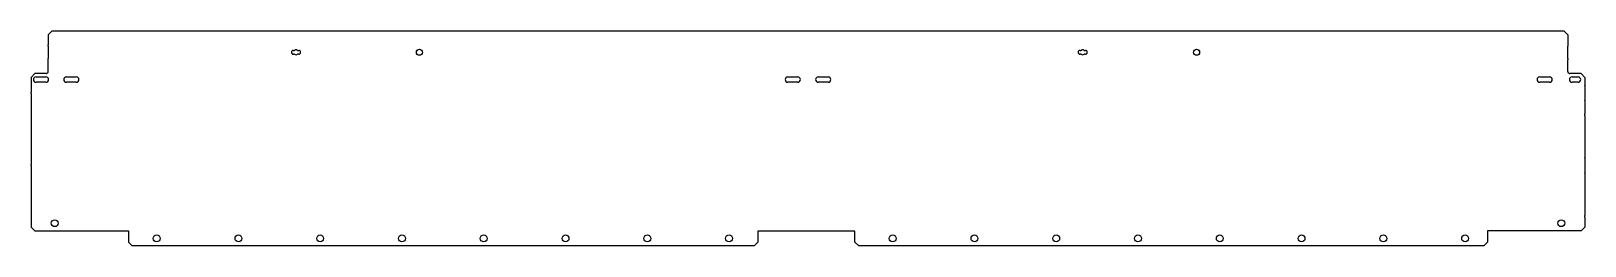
# Model space of a CAD drawing. Header units: millimetres. Extents: x -1141 to 902, y 209 to 492.
import ezdxf

# ---------------------------------------------------------------- set-up
doc = ezdxf.new("R2010")
doc.units = ezdxf.units.MM
doc.layers.add('CALHA_DE_FIAÇÃO_', color=7, linetype='Continuous')
doc.layers.add('Default', color=7, linetype='Continuous')

# ---------------------------------------------------------------- blocks, each defined once
blk = doc.blocks.new('SE')
at = {"layer": 'CALHA_DE_FIAÇÃO_', "color": 7, "linetype": 'Continuous'}
for p, q in [((-1113.6, 491.9), (-1118.6, 486.9)), ((875, 491.9), (-1113.6, 491.9)), ((880, 486.9), (875, 491.9)), ((-1118.6, 486.9), (-1118.6, 473.9)), ((-1118.6, 471.9), (-1118.6, 473.9)), ((-1118.6, 471.9), (-1118.6, 455.9)), ((880, 486.9), (880, 473.9)), ((880, 473.9), (880, 471.9)), ((880, 455.9), (880, 471.9)), ((-1118.6, 453.9), (-1118.6, 455.9)), ((-1118.6, 438.5), (-1118.6, 453.9)), ((-796.1, 466.4), (-794.7, 466.4)), ((-794.7, 461.4), (-796.1, 461.4)), ((-790.5, 466.4), (-789.1, 466.4)), ((-789.1, 461.4), (-790.5, 461.4)), ((238.5, 466.4), (239.9, 466.4)), ((239.9, 461.4), (238.5, 461.4)), ((244.1, 466.4), (245.5, 466.4)), ((245.5, 461.4), (244.1, 461.4)), ((880, 455.9), (880, 453.9)), ((880, 438.5), (880, 453.9)), ((-1136.1, 435.9), (-1141.1, 430.9)), ((-1141.1, 430.9), (-1141.1, 420.7)), ((-1121.2, 435.9), (-1136.1, 435.9)), ((-1134.6, 431.4), (-1121.6, 431.4)), ((-1094.6, 431.4), (-1081.6, 431.4)), ((-145.8, 431.4), (-132.8, 431.4)), ((-105.8, 431.4), (-92.8, 431.4)), ((843, 431.4), (856, 431.4)), ((897.5, 435.9), (882.6, 435.9)), ((885.5, 431.4), (893.5, 431.4)), ((902.5, 430.9), (897.5, 435.9)), ((902.5, 430.9), (902.5, 420.7)), ((-1141.1, 420.7), (-1141.1, 420.1)), ((-1141.1, 420.1), (-1141.1, 411.2)), ((-1141.1, 409.8), (-1141.1, 411.2)), ((-1141.1, 409.8), (-1141.1, 400.9)), ((-1121.6, 424.4), (-1134.6, 424.4)), ((-1081.6, 424.4), (-1094.6, 424.4)), ((-132.8, 424.4), (-145.8, 424.4)), ((-92.8, 424.4), (-105.8, 424.4)), ((856, 424.4), (843, 424.4)), ((893.5, 424.4), (885.5, 424.4)), ((902.5, 420.1), (902.5, 420.7)), ((902.5, 420.1), (902.5, 411.2)), ((902.5, 411.2), (902.5, 409.8)), ((902.5, 409.8), (902.5, 400.9)), ((-1141.1, 400.9), (-1141.1, 400.3)), ((-1141.1, 400.3), (-1141.1, 382.8)), ((902.5, 400.3), (902.5, 400.9)), ((902.5, 400.3), (902.5, 382.8)), ((-1141.1, 382.8), (-1141.1, 380.8)), ((-1141.1, 380.8), (-1141.1, 325)), ((902.5, 380.8), (902.5, 382.8)), ((902.5, 380.8), (902.5, 325)), ((-1141.1, 325), (-1141.1, 324.4)), ((-1141.1, 324.4), (-1141.1, 315.5)), ((-1141.1, 314.2), (-1141.1, 315.5)), ((-1141.1, 314.2), (-1141.1, 305.3)), ((902.5, 324.4), (902.5, 325)), ((902.5, 324.4), (902.5, 315.5)), ((902.5, 315.5), (902.5, 314.2)), ((902.5, 314.2), (902.5, 305.3)), ((-1141.1, 305.3), (-1141.1, 304.6)), ((-1141.1, 304.6), (-1141.1, 248.8)), ((902.5, 304.6), (902.5, 305.3)), ((902.5, 304.6), (902.5, 248.8)), ((-1141.1, 248.8), (-1141.1, 246.8)), ((-1141.1, 246.8), (-1141.1, 233.8)), ((902.5, 246.8), (902.5, 248.8)), ((902.5, 246.8), (902.5, 233.8)), ((-1141.1, 233.8), (-1136.1, 228.8)), ((-1136.1, 228.8), (-1013.1, 228.9)), ((-1013.1, 228.9), (-1013.1, 213.8)), ((-57.6, 228.4), (-185.2, 228.4)), ((-185.2, 228.4), (-185.2, 213.8)), ((-57.6, 213.8), (-57.6, 228.4)), ((897.5, 228.8), (774.5, 228.9)), ((774.5, 228.9), (774.5, 213.8)), ((897.5, 228.8), (902.5, 233.8)), ((-1013.1, 213.8), (-1008.1, 208.8)), ((-190.2, 208.8), (-1008.1, 208.8)), ((-190.2, 208.8), (-185.2, 213.8)), ((-57.6, 213.8), (-52.6, 208.8)), ((769.5, 208.8), (-52.6, 208.8)), ((769.5, 208.8), (774.5, 213.8))]:
    blk.add_line(p, q, dxfattribs=at)
for centre, radius in [((-630.3, 463.9), 4), ((391.7, 463.9), 4), ((-1110, 238.8), 4.5), ((871.4, 238.8), 4.5), ((-976, 218.8), 4.5), ((-868.4, 218.8), 4.5), ((-760.9, 218.8), 4.5), ((-653.3, 218.8), 4.5), ((-545.8, 218.8), 4.5), ((-438.2, 218.8), 4.5), ((-330.6, 218.8), 4.5), ((-223.1, 218.8), 4.5), ((-8, 218.8), 4.5), ((99.6, 218.8), 4.5), ((207.1, 218.8), 4.5), ((314.7, 218.8), 4.5), ((422.3, 218.8), 4.5), ((529.8, 218.8), 4.5), ((637.4, 218.8), 4.5), ((744.9, 218.8), 4.5)]:
    blk.add_circle(centre, radius, dxfattribs=at)
for centre, radius, start, end in [((-796.1, 463.9), 2.5, 90, 270), ((-792.6, 463.9), 3.25, 50.2849, 129.7151), ((-792.6, 463.9), 3.25, 230.2849, 309.7151), ((-789.1, 463.9), 2.5, 270, 90), ((238.5, 463.9), 2.5, 90, 270), ((242, 463.9), 3.25, 50.2849, 129.7151), ((242, 463.9), 3.25, 230.2849, 309.7151), ((245.5, 463.9), 2.5, 270, 90), ((-1134.6, 427.9), 3.5, 90, 270), ((-1121.6, 427.9), 3.5, 270, 90), ((-1121.2, 438.5), 2.6, 270, 0), ((-1094.6, 427.9), 3.5, 90, 270), ((-1081.6, 427.9), 3.5, 270, 90), ((-145.8, 427.9), 3.5, 90, 270), ((-132.8, 427.9), 3.5, 270, 90), ((-105.8, 427.9), 3.5, 90, 270), ((-92.8, 427.9), 3.5, 270, 90), ((843, 427.9), 3.5, 90, 270), ((856, 427.9), 3.5, 270, 90), ((882.6, 438.5), 2.6, 180, 270), ((885.5, 427.9), 3.5, 90, 270), ((893.5, 427.9), 3.5, 270, 90)]:
    blk.add_arc(centre, radius, start, end, dxfattribs=at)

msp = doc.modelspace()

# ---------------------------------------------------------------- block references
at = {"layer": 'Default'}
msp.add_blockref('SE', (0, 0), dxfattribs=at)

doc.saveas('drawing.dxf')
